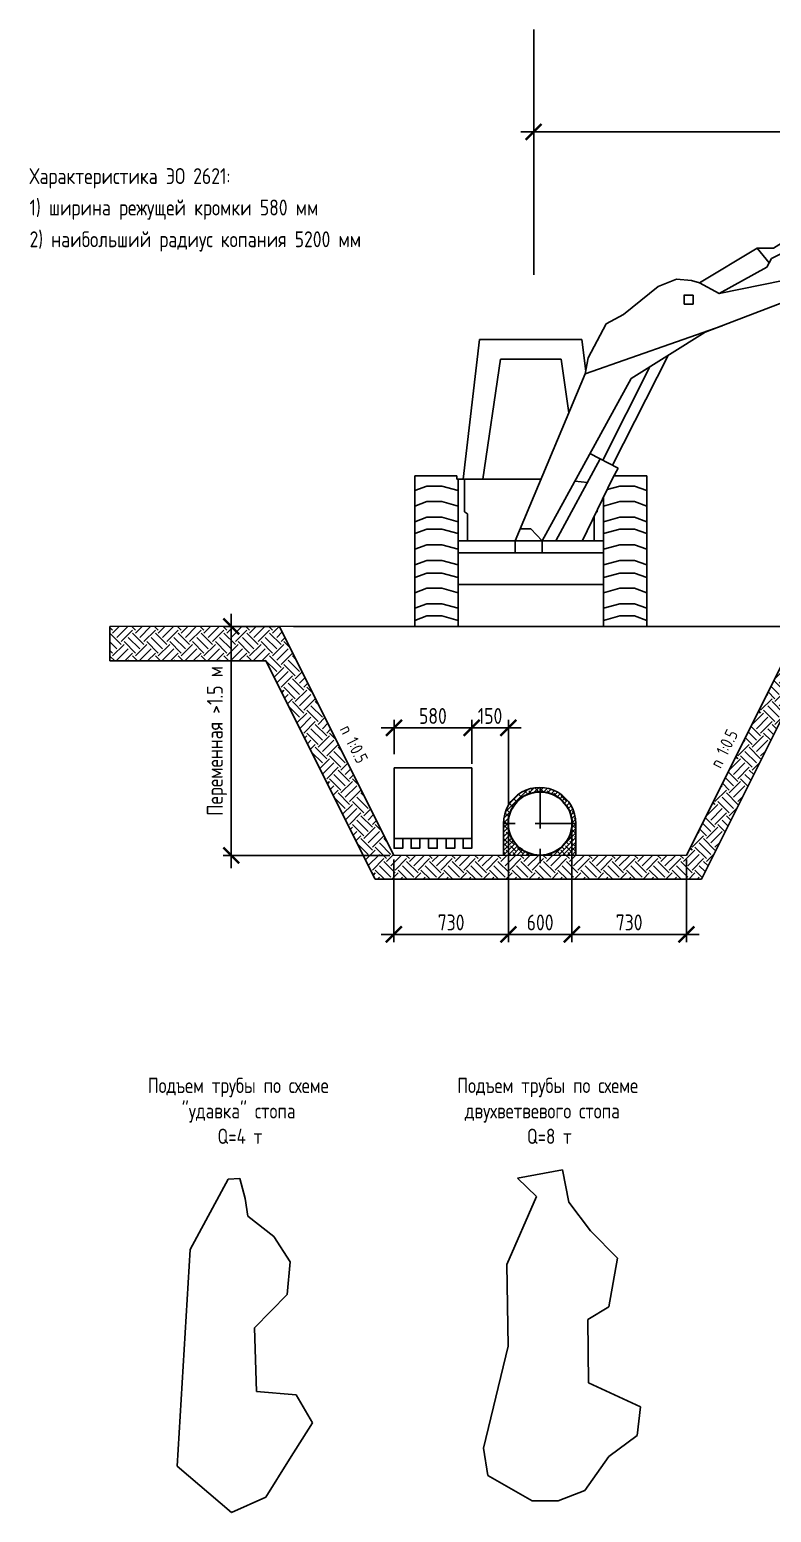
# Model space of a CAD drawing. Header units: millimetres. Extents: x 42571988 to 44740435, y 22138004 to 23263817.
# Drawn here: x 42890971 to 42902637, y 22844585 to 22867905 of the extents above; entities that cross this region are included whole.
import ezdxf

# ---------------------------------------------------------------- set-up
doc = ezdxf.new("R2010")
doc.units = ezdxf.units.MM
doc.linetypes.add('DASHED', pattern=[19.049999999999997, 12.7, -6.35])
doc.styles.add('GOST 2.304', font='GOST_0.TTF')
doc.dimstyles.new('SPDS', dxfattribs={"dimscale": 100, "dimtxt": 2.5, "dimasz": 2.5, "dimexe": 1.25, "dimexo": 0.625, "dimtad": 1, "dimdec": 0, "dimrnd": 0.001, "dimtxsty": 'GOST 2.304', "dimblk": 'ARCHTICK', "dimblk1": 'ARCHTICK', "dimblk2": 'ARCHTICK', "dimcen": 2.5, "dimdle": 2, "dimadec": 0, "dimazin": 2, "dimtfac": 0.75, "dimtdec": 4, "dimtmove": 1, "dimatfit": 3, "dimfxl": 1, "dimtolj": 1, "dimarcsym": 1})
picture_1 = doc.add_image_def('image4.jpg', size_in_pixel=(382, 337))

# ---------------------------------------------------------------- blocks, each defined once
blk = doc.blocks.new('ЭО 26-21')
at = {"ltscale": 200}
for p, q in [((16357.23991769925, 15762.81572996359), (18423.87228286453, 16907.5718106227)), ((18076.8816454066, 16715.36556782044), (18076.8816454066, 15902.58722226229)), ((18423.87228286453, 16907.5718106227), (18883.11011197418, 16907.5718106227)), ((18856.85635193251, 16525.93048666138), (19217.03833828378, 16819.678829604)), ((18883.11011197418, 16907.5718106227), (26778.88080861606, 14829.3323289305)), ((16369.3850777559, 15319.81630561221), (16357.23991769925, 15762.81572996359)), ((17509.68802499399, 15779.5720932046), (17037.02092954703, 15740.85064383876)), ((17509.68802499399, 15252.99969295505), (17509.68802499399, 15779.5720932046)), ((18856.85635193251, 16525.93048666138), (18076.8816454066, 16525.93048666138)), ((18076.8816454066, 15902.58722226229), (18856.85635193251, 15902.58722226229)), ((18856.85635193251, 15902.58722226229), (18856.85635193251, 16525.93048666138)), ((18856.85635193251, 15902.58722226229), (30246.12517570704, 11926.6281799674)), ((31297.06261029653, 16257.56660070643), (31001.43649058603, 16257.56660070643)), ((31001.43649058603, 16241.10507083684), (31001.43649058603, 10256.11049082875)), ((32092.65343963727, 16013.18659048434), (31297.06261029653, 16257.56660070643)), ((33132.0836250335, 15517.41608766746), (32092.65343963727, 16013.18659048434)), ((14317.70633735508, 13633.13601488341), (16484.01848820597, 14995.48731300887)), ((16484.01848820597, 14995.48731300887), (16369.3850777559, 15319.81630561221)), ((19041.43627422675, 12577.48103582487), (16484.01848820597, 14995.48731300887)), ((17037.02092954703, 15740.85064383876), (17037.02092954703, 15252.99969295505)), ((17037.02092954703, 15252.99969295505), (17509.68802499399, 15252.99969295505)), ((26778.88080861606, 14829.3323289305), (27266.05416276865, 15106.08668122999)), ((27266.05416276865, 15106.08668122999), (27662.77672735229, 15079.20770559181)), ((27662.77672735229, 15079.20770559181), (27736.74124917574, 14622.26511974633)), ((33970.03339255601, 14693.46328388713), (33132.0836250335, 15517.41608766746)), ((14201.26689355448, 13013.74843154289), (16995.97095131688, 14426.24597215187)), ((27029.63776947744, 13882.89673412219), (22154.28467816534, 14751.46504112301)), ((27736.74124917574, 14622.26511974633), (30911.44963618927, 13854.60911015701)), ((34960.17046584748, 13632.92717457842), (33970.03339255601, 14693.46328388713)), ((9949.68212506175, 11584.6665138267), (13342.63058806211, 13633.13601488341)), ((13342.63058806211, 13633.13601488341), (14317.70633735508, 13633.13601488341)), ((13342.63058806211, 13633.13601488341), (14056.70966446493, 12756.93013849016)), ((19041.43627422675, 12577.48103582487), (19790.49274883047, 13164.2035386255)), ((19790.49274883047, 13164.2035386255), (20499.06259505637, 12800.03109188378)), ((31000.72401871346, 13111.71910371538), (27029.63776947744, 13882.89673412219)), ((35648.76204323, 12851.15207863611), (34960.17046584748, 13632.92717457842)), ((11117.44837761484, 10959.2061820291), (19041.43627422675, 12577.48103582487)), ((11117.44837761484, 10959.2061820291), (13912.15243537538, 12500.11184543744)), ((13912.15243537538, 12500.11184543744), (14201.26689355448, 13013.74843154289)), ((19041.43627422675, 12577.48103582487), (19225.90021272749, 11956.85679029021)), ((20499.06259505637, 12800.03109188378), (20499.06259505637, 11956.85679029021)), ((30246.12517570704, 11926.6281799674), (31007.38480226509, 12255.14216847345)), ((36186.83163166791, 11879.00030585937), (35648.76204323, 12851.15207863611)), ((5468.043502790853, 9723.563619913533), (7512.655516365543, 11372.53390353546)), ((7512.655516365543, 11372.53390353546), (8588.769718633965, 11802.69988644123)), ((8588.769718633965, 11802.69988644123), (9485.531553857028, 11731.00623844191)), ((9485.531553857028, 11731.00623844191), (9949.68212506175, 11584.6665138267)), ((9949.68212506175, 11584.6665138267), (11117.44837761484, 10959.2061820291)), ((10280.86556193978, 8674.177944892086), (18826.90767962113, 11956.85679029021)), ((18826.90767962113, 11956.85679029021), (21484.80056876503, 11956.85679029021)), ((21484.80056876503, 11956.85679029021), (30282.05529792421, 11341.44536254834)), ((30246.12517570704, 11926.6281799674), (30282.05529792421, 11341.44536254834)), ((36592.36067997664, 11146.31480997335), (36186.83163166791, 11879.00030585937)), ((9049.018263654783, 10880.28092662897), (9049.018263654783, 10331.02683136798)), ((9582.701118873432, 10864.36401951406), (9049.018263654783, 10864.36401951406)), ((9582.701118873432, 10331.02683136798), (9582.701118873432, 10864.36401951406)), ((30282.05529792421, 11341.44536254834), (30241.7980467123, 10765.97133388594)), ((30241.7980467123, 10765.97133388594), (30977.404459015, 10714.51203136626)), ((37006.34826062992, 10068.52275865711), (36592.36067997664, 11146.31480997335)), ((4445.729211445898, 9167.933753008023), (5468.043502790853, 9723.563619913533)), ((9049.018263654783, 10331.02683136798), (9582.701118873432, 10331.02683136798)), ((31001.43649058603, 10256.11049082875), (36272.57679305598, 10256.11049082875)), ((36272.57679305598, 10256.11049082875), (37108.73709634133, 9079.430507965386)), ((37108.73709634133, 9079.430507965386), (37006.34826062992, 10068.52275865711)), ((3212.382408404723, 6226.659666273743), (11277.45336104766, 9056.984118868771)), ((3381.105689261109, 7159.045631981455), (4445.729211445898, 9167.933753008023)), ((-3016.750887531787, 8238.565734443255), (-3996.648248797283, 0)), ((-3016.750887531787, 8238.565734443255), (0, 8238.565734443255)), ((3016.750887531787, 8238.565734443255), (0, 8238.565734443255)), ((3016.750887531787, 8238.565734443255), (3238.729911744362, 6372.259267116955)), ((5918.408571721986, 5941.78920646105), (10280.86556193978, 8674.177944892086)), ((-1782.857303751633, 7074.837945355102), (-2823.571595428512, 0)), ((0, 7074.837945355102), (-1782.857303751633, 7074.837945355102)), ((0, 7074.837945355102), (1782.857303751633, 7074.837945355102)), ((1782.857303751633, 7074.837945355102), (2246.637715053977, 3922.030994939356)), ((3212.382408404723, 6226.659666273743), (3381.105689261109, 7159.045631981455)), ((8099.637066830881, 7307.983575676568), (4808.257996696979, 837.6830766965868)), ((-917.1128486488014, -3627.863204077817), (3212.382408404723, 6226.659666273743)), ((4244.58680091612, 1128.36889272707), (7013.619351301342, 6627.765390763117)), ((664.5664235483855, -3627.863204077817), (5918.408571721986, 5941.78920646105)), ((4091.329930112232, 1207.403618796554), (1483.693678349257, -3627.863204077817)), ((3489.557116697077, 1517.738478271407), (5160.529044277966, 656.0165347540751)), ((-4359.569822223857, 199.4793447945267), (-6845.64100632444, 199.4793447945267)), ((-6845.64100632444, 199.4793447945267), (-6845.64100632444, -8682.486513077281)), ((-4359.569822223857, 0), (-4359.569822223857, 199.4793447945267)), ((-3996.648248797283, 0), (-4359.569822223857, 0)), ((-4293.682743139565, 2.91038304567337e-11), (-4293.682743139798, -8682.48651307731)), ((-3996.648248797283, 0), (0, 0)), ((-3906.719386296347, 0), (-3906.719386296347, -1914.086907590739)), ((603.1275619296357, 2.91038304567337e-11), (0, 0)), ((4839.436197407544, 82.52058456093073), (3032.267862148583, -3655.794571053237)), ((5160.529044277966, 656.0165347540751), (4839.436197407544, 82.52058456093073)), ((4904.919870443409, 199.4793447945267), (6845.64100632444, 199.4793447945267)), ((6845.64100632444, 199.4793447945267), (6845.64100632444, -8682.486513077281)), ((-6845.64100632444, -666.7001495379955), (-6124.44549575448, -400.3509582830593)), ((-6124.44549575448, -400.3509582830593), (-5254.484201313928, -400.3509582830593)), ((-5254.484201313928, -400.3509582830593), (-4293.682743139565, -666.7001495380246)), ((2589.680363615043, -121.3491639621789), (3339.287222268526, -187.0880984292016)), ((5254.484201313928, -400.3509582830593), (4505.656295141205, -607.9377656317374)), ((6124.44549575448, -400.3509582830593), (5254.484201313928, -400.3509582830593)), ((6845.64100632444, -666.7001495379955), (6124.44549575448, -400.3509582830593)), ((-6845.64100632444, -1583.144638682686), (-6124.44549575448, -1316.79544742775)), ((-6124.44549575448, -1316.79544742775), (-5254.484201313928, -1316.79544742775)), ((-5254.484201313928, -1316.79544742775), (-4293.682743139565, -1583.144638682716)), ((4293.682743139565, -1046.427045559365), (4293.682743139798, -8682.48651307731)), ((5254.484201313928, -1316.79544742775), (4293.682743139565, -1583.144638682716)), ((6124.44549575448, -1316.79544742775), (5254.484201313928, -1316.79544742775)), ((6845.64100632444, -1583.144638682686), (6124.44549575448, -1316.79544742775)), ((-6845.64100632444, -2501.620202160411), (-6124.44549575448, -2235.271010905475)), ((-6124.44549575448, -2235.271010905475), (-5254.484201313928, -2235.271010905475)), ((-5254.484201313928, -2235.271010905475), (-4293.682743139565, -2501.62020216044)), ((-3906.719386296347, -1914.086907590739), (-3727.905515436083, -2037.327256585471)), ((-3727.905515436083, -2037.327256585471), (-3727.905515436083, -3627.863204077817)), ((3727.905515436316, -2216.79592805868), (3727.905515436083, -3627.863204077817)), ((3906.719386296347, -1914.086907590739), (3858.012458575657, -1947.656220429373)), ((3906.719386296347, -1846.900888161414), (3906.719386296347, -1914.086907590739)), ((5254.484201313928, -2235.271010905475), (4293.682743139565, -2501.62020216044)), ((6124.44549575448, -2235.271010905475), (5254.484201313928, -2235.271010905475)), ((6845.64100632444, -2501.620202160411), (6124.44549575448, -2235.271010905475)), ((-6845.64100632444, -3206.472608861484), (-6124.44549575448, -2940.123417606548)), ((-6124.44549575448, -2940.123417606548), (-5254.484201313928, -2940.123417606548)), ((-5254.484201313928, -2940.123417606548), (-4293.682743139565, -3206.472608861513)), ((-619.2760811615735, -2917.113087142905), (0, -2917.113087142905)), ((0, -2917.113087142905), (664.5664235483855, -3627.863204077817)), ((5254.484201313928, -2940.123417606548), (4293.682743139565, -3206.472608861513)), ((6124.44549575448, -2940.123417606548), (5254.484201313928, -2940.123417606548)), ((6845.64100632444, -3206.472608861484), (6124.44549575448, -2940.123417606548)), ((-6845.64100632444, -4131.221571284317), (-6124.44549575448, -3864.872380029381)), ((-6124.44549575448, -3864.872380029381), (-5254.484201313928, -3864.872380029381)), ((-5254.484201313928, -3864.872380029381), (-4293.682743139565, -4131.221571284346)), ((-4293.682743139332, -3627.863204077817), (0, -3627.863204077817)), ((-4293.682743139565, -4336.871942325495), (0, -4336.871942325495)), ((-917.1128486488014, -4336.871942325495), (-917.1128486488014, -3627.863204077817)), ((4293.682743139332, -3627.863204077817), (0, -3627.863204077817)), ((4293.682743139565, -4336.871942325495), (0, -4336.871942325495)), ((664.5664235483855, -3627.863204077817), (3420.498756159097, -3627.863204077817)), ((664.5664235483855, -3627.863204077817), (664.5664235483855, -4336.871942325466)), ((5254.484201313928, -3864.872380029381), (4293.682743139565, -4131.221571284346)), ((6124.44549575448, -3864.872380029381), (5254.484201313928, -3864.872380029381)), ((6845.64100632444, -4131.221571284317), (6124.44549575448, -3864.872380029381)), ((-6845.64100632444, -5055.97053370715), (-6124.44549575448, -4789.621342452214)), ((-6124.44549575448, -4789.621342452214), (-5254.484201313928, -4789.621342452214)), ((-5254.484201313928, -4789.621342452214), (-4293.682743139565, -5055.970533707179)), ((5254.484201313928, -4789.621342452214), (4293.682743139565, -5055.970533707179)), ((6124.44549575448, -4789.621342452214), (5254.484201313928, -4789.621342452214)), ((6845.64100632444, -5055.97053370715), (6124.44549575448, -4789.621342452214)), ((-6845.64100632444, -5794.937618355238), (-6124.44549575448, -5528.588427100301)), ((-6124.44549575448, -5528.588427100301), (-5254.484201313928, -5528.588427100301)), ((-5254.484201313928, -5528.588427100301), (-4293.682743139565, -5794.937618355267)), ((5254.484201313928, -5528.588427100301), (4293.682743139565, -5794.937618355267)), ((6124.44549575448, -5528.588427100301), (5254.484201313928, -5528.588427100301)), ((6845.64100632444, -5794.937618355238), (6124.44549575448, -5528.588427100301)), ((-6845.64100632444, -6691.820732329012), (-6124.44549575448, -6425.471541074076)), ((-6124.44549575448, -6425.471541074076), (-5254.484201313928, -6425.471541074076)), ((-5254.484201313928, -6425.471541074076), (-4293.682743139565, -6691.820732329041)), ((-4293.682743139565, -6214.485505003482), (0, -6214.485505003482)), ((4293.682743139565, -6214.485505003482), (0, -6214.485505003482)), ((5254.484201313928, -6425.471541074076), (4293.682743139565, -6691.820732329041)), ((6124.44549575448, -6425.471541074076), (5254.484201313928, -6425.471541074076)), ((6845.64100632444, -6691.820732329012), (6124.44549575448, -6425.471541074076)), ((-6845.64100632444, -7610.673027336568), (-6124.44549575448, -7344.323836081632)), ((-6124.44549575448, -7344.323836081632), (-5254.484201313928, -7344.323836081632)), ((-5254.484201313928, -7344.323836081632), (-4293.682743139565, -7610.673027336597)), ((5254.484201313928, -7344.323836081632), (4293.682743139565, -7610.673027336597)), ((6124.44549575448, -7344.323836081632), (5254.484201313928, -7344.323836081632)), ((6845.64100632444, -7610.673027336568), (6124.44549575448, -7344.323836081632)), ((-6845.641006324207, -8326.114865938143), (-6124.445495754248, -8059.765674683207)), ((-6845.64100632444, -8682.486513077281), (-4293.682743139565, -8682.48651307731)), ((-6124.445495754248, -8059.765674683207), (-5254.484201313695, -8059.765674683207)), ((-5254.484201313695, -8059.765674683207), (-4293.682743139332, -8326.114865938172)), ((5254.484201313695, -8059.765674683207), (4293.682743139332, -8326.114865938172)), ((6845.64100632444, -8682.486513077281), (4293.682743139565, -8682.48651307731)), ((6124.445495754248, -8059.765674683207), (5254.484201313695, -8059.765674683207)), ((6845.641006324207, -8326.114865938143), (6124.445495754248, -8059.765674683207))]:
    blk.add_line(p, q, dxfattribs=at)
blk = doc.blocks.new('_ArchTick')
at = {"color": 0, "linetype": 'ByBlock', "const_width": 0.15}
blk.add_lwpolyline([(-0.5, -0.5), (0.5, 0.5)], dxfattribs=at)
blk = doc.blocks.new('*D62')
at = {"color": 0, "lineweight": -2, "ltscale": 200, "transparency": 16777216}
for p, q in [((42898499.91209097, 22855355.64713918), (42898499.91209097, 22853550.74407193)), ((42896699.91209097, 22854855.7059303), (42896699.91209097, 22853550.74407193)), ((42896499.91209097, 22853675.74407193), (42898699.91209097, 22853675.74407193))]:
    blk.add_line(p, q, dxfattribs=at)
at = {"color": 0, "lineweight": -2, "ltscale": 200, "transparency": 16777216, "xscale": 250, "yscale": 250, "zscale": 250, "rotation": 180}
blk.add_blockref('_ArchTick', (42896699.91209097, 22853675.74407193), dxfattribs=at)
at = {"color": 0, "lineweight": -2, "ltscale": 200, "transparency": 16777216, "xscale": 250, "yscale": 250, "zscale": 250}
blk.add_blockref('_ArchTick', (42898499.91209097, 22853675.74407193), dxfattribs=at)
at = {"color": 0, "ltscale": 200, "transparency": 16777216, "insert": (42897599.91209097, 22853863.24407193), "char_height": 250, "attachment_point": 5, "style": 'GOST 2.304'}
blk.add_mtext('\\A1;730', dxfattribs=at)
blk = doc.blocks.new('*D63')
at = {"color": 0, "lineweight": -2, "ltscale": 200, "transparency": 16777216}
for p, q in [((42899499.91209097, 22855355.64713918), (42899499.91209097, 22853550.74407193)), ((42901299.91209097, 22854855.7059303), (42901299.91209097, 22853550.74407193)), ((42901499.91209097, 22853675.74407193), (42899299.91209097, 22853675.74407193))]:
    blk.add_line(p, q, dxfattribs=at)
at = {"color": 0, "lineweight": -2, "ltscale": 200, "transparency": 16777216, "xscale": 250, "yscale": 250, "zscale": 250, "rotation": 180}
blk.add_blockref('_ArchTick', (42899499.91209097, 22853675.74407193), dxfattribs=at)
at = {"color": 0, "lineweight": -2, "ltscale": 200, "transparency": 16777216, "xscale": 250, "yscale": 250, "zscale": 250}
blk.add_blockref('_ArchTick', (42901299.91209097, 22853675.74407193), dxfattribs=at)
at = {"color": 0, "ltscale": 200, "transparency": 16777216, "insert": (42900399.91209097, 22853863.24407193), "char_height": 250, "attachment_point": 5, "style": 'GOST 2.304'}
blk.add_mtext('\\A1;730', dxfattribs=at)
blk = doc.blocks.new('*D64')
at = {"color": 0, "lineweight": -2, "ltscale": 200, "transparency": 16777216}
for p, q in [((42898299.91209097, 22853675.74407193), (42899699.91209097, 22853675.74407193)), ((42898499.91209097, 22853738.24407193), (42898499.91209097, 22853800.74407193)), ((42899499.91209097, 22853738.24407193), (42899499.91209097, 22853800.74407193))]:
    blk.add_line(p, q, dxfattribs=at)
at = {"color": 0, "lineweight": -2, "ltscale": 200, "transparency": 16777216, "xscale": 250, "yscale": 250, "zscale": 250, "rotation": 180}
blk.add_blockref('_ArchTick', (42898499.91209097, 22853675.74407193), dxfattribs=at)
at = {"color": 0, "lineweight": -2, "ltscale": 200, "transparency": 16777216, "xscale": 250, "yscale": 250, "zscale": 250}
blk.add_blockref('_ArchTick', (42899499.91209097, 22853675.74407193), dxfattribs=at)
at = {"color": 0, "ltscale": 200, "transparency": 16777216, "insert": (42898999.91209097, 22853863.24407193), "char_height": 250, "attachment_point": 5, "style": 'GOST 2.304'}
blk.add_mtext('\\A1;600', dxfattribs=at)
blk = doc.blocks.new('*D65')
at = {"color": 0, "lineweight": -2, "ltscale": 200, "transparency": 16777216}
for p, q in [((42894141.37209051, 22858718.2059303), (42894141.37209051, 22854718.2059303)), ((42894837.41209097, 22858518.2059303), (42894016.37209051, 22858518.2059303)), ((42896637.41209097, 22854918.2059303), (42894016.37209051, 22854918.2059303))]:
    blk.add_line(p, q, dxfattribs=at)
at = {"color": 0, "lineweight": -2, "ltscale": 200, "transparency": 16777216, "xscale": 250, "yscale": 250, "zscale": 250}
for p, rotation in [((42894141.37209051, 22858518.2059303), 90), ((42894141.37209051, 22854918.2059303), 270)]:
    blk.add_blockref('_ArchTick', p, dxfattribs=dict(at, rotation=rotation))
at = {"color": 0, "ltscale": 200, "transparency": 16777216, "insert": (42893918.2470905, 22856718.20593031), "char_height": 250, "attachment_point": 5, "rotation": 90, "style": 'GOST 2.304'}
blk.add_mtext('\\A1;Переменная >1.5 м', dxfattribs=at)
blk = doc.blocks.new('*D66')
at = {"color": 0, "lineweight": -2, "ltscale": 200, "transparency": 16777216}
for p, q in [((42896502.29093017, 22856923.10128422), (42898124.40056057, 22856923.10128422)), ((42896702.29093017, 22856509.46340797), (42896702.29093017, 22857048.10128422)), ((42897924.40056057, 22856509.46340797), (42897924.40056057, 22857048.10128422))]:
    blk.add_line(p, q, dxfattribs=at)
at = {"color": 0, "lineweight": -2, "ltscale": 200, "transparency": 16777216, "xscale": 250, "yscale": 250, "zscale": 250, "rotation": 180}
blk.add_blockref('_ArchTick', (42896702.29093017, 22856923.10128422), dxfattribs=at)
at = {"color": 0, "lineweight": -2, "ltscale": 200, "transparency": 16777216, "xscale": 250, "yscale": 250, "zscale": 250}
blk.add_blockref('_ArchTick', (42897924.40056057, 22856923.10128422), dxfattribs=at)
at = {"color": 0, "ltscale": 200, "transparency": 16777216, "insert": (42897313.34574537, 22857110.60128422), "char_height": 250, "attachment_point": 5, "style": 'GOST 2.304'}
blk.add_mtext('\\A1;580', dxfattribs=at)
blk = doc.blocks.new('Ковш')
at = {"ltscale": 200}
for p, q in [((-2933.520089087775, 2954.37481568256), (3177.028062876547, 2954.374815682459)), ((-2933.520089087775, 2954.37481568256), (-2933.520089087891, -2608.445224676048)), ((3177.028062876547, 2954.374815682459), (3177.028062876314, -2608.445224676165)), ((-2933.520089087891, -2608.445224676048), (3177.02806287643, -2608.445224676165))]:
    blk.add_line(p, q, dxfattribs=at)
for points in [[(-2933.520089087891, -2608.445224676048), (-2255.230297438568, -2608.445224676048), (-2255.230297438568, -3367.448693814455), (-2933.520089087891, -3367.448693814455)], [(-1591.836138657061, -2608.445224676077), (-913.5463470077375, -2608.445224676077), (-913.5463470077375, -3367.448693814484), (-1591.836138657061, -3367.448693814484)], [(-217.3909089304507, -2608.445224676107), (460.8988827188732, -2608.445224676107), (460.8988827188732, -3367.448693814513), (-217.3909089304507, -3367.448693814513)], [(1835.3441124456, -2608.445224676601), (1157.054320796276, -2608.445224676398), (1157.054320796044, -3367.448693814804), (1835.344112445368, -3367.448693815008)], [(2498.73827122699, -2608.445224676281), (3177.028062876314, -2608.445224676281), (3177.028062876314, -3367.448693814687), (2498.73827122699, -3367.448693814687)]]:
    blk.add_lwpolyline(points, close=True, dxfattribs=at)
blk = doc.blocks.new('*D67')
at = {"color": 0, "lineweight": -2, "ltscale": 200, "transparency": 16777216}
for p, q in [((42897724.40056057, 22856923.10128422), (42898699.91209097, 22856923.10128422)), ((42897924.40056057, 22856357.66271414), (42897924.40056057, 22857048.10128422)), ((42898499.91209097, 22855705.7416826), (42898499.91209097, 22857048.10128422))]:
    blk.add_line(p, q, dxfattribs=at)
at = {"color": 0, "lineweight": -2, "ltscale": 200, "transparency": 16777216, "xscale": 250, "yscale": 250, "zscale": 250, "rotation": 180}
blk.add_blockref('_ArchTick', (42897924.40056057, 22856923.10128422), dxfattribs=at)
at = {"color": 0, "lineweight": -2, "ltscale": 200, "transparency": 16777216, "xscale": 250, "yscale": 250, "zscale": 250}
blk.add_blockref('_ArchTick', (42898499.91209097, 22856923.10128422), dxfattribs=at)
at = {"color": 0, "ltscale": 200, "transparency": 16777216, "insert": (42898212.15632577, 22857110.60128422), "char_height": 250, "attachment_point": 5, "style": 'GOST 2.304'}
blk.add_mtext('\\A1;150', dxfattribs=at)
blk = doc.blocks.new('*D69')
at = {"color": 0, "lineweight": -2, "ltscale": 200, "transparency": 16777216}
for p, q in [((42898898.31268109, 22866039.04860721), (42898898.31268109, 22866421.6172091)), ((42909009.55111704, 22866039.04860721), (42909009.55111704, 22866421.6172091)), ((42898698.31268109, 22866296.6172091), (42909209.55111704, 22866296.6172091))]:
    blk.add_line(p, q, dxfattribs=at)
at = {"color": 0, "lineweight": -2, "ltscale": 200, "transparency": 16777216, "xscale": 250, "yscale": 250, "zscale": 250, "rotation": 180}
blk.add_blockref('_ArchTick', (42898898.31268109, 22866296.6172091), dxfattribs=at)
at = {"color": 0, "lineweight": -2, "ltscale": 200, "transparency": 16777216, "xscale": 250, "yscale": 250, "zscale": 250}
blk.add_blockref('_ArchTick', (42909009.55111704, 22866296.6172091), dxfattribs=at)
at = {"color": 0, "ltscale": 200, "transparency": 16777216, "insert": (42903953.93189906, 22866519.7422091), "char_height": 250, "attachment_point": 5, "style": 'GOST 2.304'}
blk.add_mtext('\\A1;R раб зоны 5.2 м', dxfattribs=at)

msp = doc.modelspace()

# ---------------------------------------------------------------- hatches: boundary and pattern name
at = {"ltscale": 200}
h = msp.add_hatch(dxfattribs=at)
h.set_pattern_fill('EARTH', color=256, scale=40, angle=45)
h.set_pattern_definition([(44.99999999999999, (42702387.68095946, 22831338.50114938), (2.273736754432321e-14, 359.2102448427661), [254, -254]), (44.99999999999999, (42702320.32903855, 22831405.85307029), (2.273736754432321e-14, 359.2102448427661), [254, -254]), (44.99999999999999, (42702252.97711764, 22831473.2049912), (2.273736754432321e-14, 359.2102448427661), [254, -254]), (135, (42702252.97711764, 22831518.1062718), (-359.2102448427661, 2.273736754432321e-14), [254, -254]), (135, (42702320.32903855, 22831585.45819271), (-359.2102448427661, 2.273736754432321e-14), [254, -254]), (135, (42702387.68095946, 22831652.81011362), (-359.2102448427661, 2.273736754432321e-14), [254, -254])])
h.paths.add_polyline_path([(42894687.49095624, 22857976.0108133), (42896403.54729746, 22854543.89813086), (42901536.34220008, 22854543.89813086), (42903523.4960998, 22858518.2059303), (42903099.91209097, 22858518.2059303), (42901299.91209097, 22854918.2059303), (42899007.57940231, 22854918.2059303, -0.007667762128850959), (42898992.24477964, 22854918.2059303), (42896699.91209097, 22854918.2059303), (42894899.91209097, 22858518.2059303), (42892232.67540124, 22858518.2059303), (42892232.67540124, 22857976.0108133)])
h = msp.add_hatch(dxfattribs=at)
h.set_pattern_fill('ANSI38', color=256, scale=16)
h.set_pattern_definition([(44.99999999999999, (42650554.51174029, 22822723.1385989), (-35.92102448427661, 35.92102448427661), []), (135, (42650554.51174029, 22822723.1385989), (-107.7630734528298, 35.92102448427662), [127, -76.2])])
h.paths.add_polyline_path([(42898423.46164599, 22854918.2059303), (42899007.57940231, 22854918.2059303, -0.4187123115290793), (42898499.91209097, 22855418.14713918, -1), (42899499.91209097, 22855418.14713918, -0.409729078790056), (42899007.57940231, 22854918.2059303), (42899562.10558313, 22854918.2059303), (42899562.10558313, 22855418.14713918, 1.00000019356684), (42898423.46164599, 22855418.14691897)])

# ---------------------------------------------------------------- linework, layer by layer
for p, q in [((42898898.31268109, 22864047.99034351), (42898898.31268109, 22867905.10687091)), ((42892232.67540124, 22858518.2059303), (42892232.67540124, 22857976.0108133)), ((42894899.91209097, 22858518.2059303), (42896699.91209097, 22854918.2059303)), ((42895122.10278244, 22858518.2059303), (42903099.91209097, 22858518.2059303)), ((42903099.91209097, 22858518.2059303), (42901299.91209097, 22854918.2059303)), ((42892232.67540124, 22857976.0108133), (42894687.49095624, 22857976.0108133)), ((42894687.49095624, 22857976.0108133), (42896403.54729746, 22854543.89813086)), ((42903252.3985413, 22857976.0108133), (42901536.34220008, 22854543.89813086)), ((42898423.46164599, 22854918.2059303), (42898423.46164599, 22855418.14696229)), ((42899562.10558313, 22854918.2061072), (42899562.10558313, 22855418.14713918)), ((42896403.54729746, 22854543.89813086), (42901536.34220008, 22854543.89813086))]:
    msp.add_line(p, q, dxfattribs=at)
at = {"lineweight": 13, "ltscale": 100}
for p, q in [((42895122.10278244, 22858518.2059303), (42892232.67540124, 22858518.2059303)), ((42901299.91209097, 22854918.2059303), (42896699.91209097, 22854918.2059303))]:
    msp.add_line(p, q, dxfattribs=at)
at = {"color": 3, "linetype": 'DASHED', "ltscale": 50}
for p, q in [((42898999.91209097, 22855974.73676408), (42898999.91209097, 22854797.77341358)), ((42899558.20460633, 22855418.14713918), (42898427.36262279, 22855418.14713918))]:
    msp.add_line(p, q, dxfattribs=at)
at = {"lineweight": 30, "ltscale": 200}
msp.add_circle((42898999.91209097, 22855418.14713918), 500, dxfattribs=at)
at = {"ltscale": 200}
msp.add_arc((42898992.78361456, 22855418.14713918), 569.321968569979, 0, 180.0000224115582, dxfattribs=at)

# ---------------------------------------------------------------- block references
for name, p, xscale, yscale, zscale in [('ЭО 26-21', (42898853.39622314, 22860833.53566712), 0.2666666666666667, 0.2666666666666667, 0.2666666666666667), ('Ковш', (42897288.99494799, 22855704.287751), 0.2, 0.2, 0.2)]:
    msp.add_blockref(name, p, dxfattribs=dict(xscale=xscale, yscale=yscale, zscale=zscale))

# ---------------------------------------------------------------- texts
at = {"color": 250, "lineweight": 30, "style": 'GOST 2.304'}
for s, p in [('Характеристика ЭО 2621:', (42890969.61296982, 22865476.94899226)), ('1) ширина режущей кромки 580 мм', (42890969.61296982, 22864982.77058965)), ('2) наибольший радиус копания 5200 мм', (42890969.61296982, 22864483.28272941))]:
    msp.add_text(s, height=250, dxfattribs=at).set_placement(p)
for rotation, p in [(296.5799278072994, (42895842.12147759, 22856904.91308131)), (63.42007219270058, (42901840.69412013, 22856271.30725901))]:
    msp.add_text('n 1:0.5', height=200, rotation=rotation, dxfattribs=at).set_placement(p)
at = {"ltscale": 200, "char_height": 240, "attachment_point": 1, "style": 'GOST 2.304'}
for s, insert in [('\\pi514.13;Подъем трубы по схеме\\P\\pi1049;"удавка" стопа\\P\\pi1611.3;Q=4 т', (42892314.44302138, 22851420.30860654)), ('\\pi514.13;Подъем трубы по схеме\\P\\pi633.79;двухветвевого стопа\\P\\pi1611.3;Q=8 т', (42897181.165877, 22851420.30860654))]:
    msp.add_mtext_dynamic_manual_height_columns(s, width=3925.403736052103, gutter_width=5000, heights=[1231.209955047816], dxfattribs=dict(at, insert=insert))

# ---------------------------------------------------------------- dimensions: what is measured, and where the dimension line sits
at = {"ltscale": 200}
for base, p1, p2, text, picture, middle in [((42909009.55111704, 22866296.6172091), (42898898.31268109, 22865976.54860721), (42909009.55111704, 22865976.54860721), 'R раб зоны 5.2 м', '*D69', (42903953.93189906, 22866519.7422091)), ((42897924.40056057, 22856923.10128422), (42896702.29093017, 22856446.96340797), (42897924.40056057, 22856446.96340797), '580', '*D66', (42897313.34574537, 22857110.60128422)), ((42898499.91209097, 22856923.10128422), (42897924.40056057, 22856295.16271414), (42898499.91209097, 22855643.2416826), '150', '*D67', (42898212.15632577, 22857110.60128422)), ((42898499.91209097, 22853675.74407193), (42896699.91209097, 22854918.2059303), (42898499.91209097, 22855418.14713918), '730', '*D62', (42897599.91209097, 22853863.24407193)), ((42899499.91209097, 22853675.74407193), (42898499.91209097, 22853675.74407193), (42899499.91209097, 22853675.74407193), '600', '*D64', (42898999.91209097, 22853863.24407193))]:
    dim = msp.add_linear_dim(base=base, p1=p1, p2=p2, text=text, dimstyle='SPDS', override={"dimscale": 100, "dimtxt": 2.5, "dimtxsty": 'GOST 2.304'}, dxfattribs=at)
    dim.commit()
    dim.dimension.update_dxf_attribs({"geometry": picture, "text_midpoint": middle})
for base, p1, p2, angle, text, picture, middle in [((42894141.37209051, 22854918.2059303), (42894899.91209097, 22858518.2059303), (42896699.91209097, 22854918.2059303), 90, 'Переменная >1.5 м', '*D65', (42893918.2470905, 22856718.20593031)), ((42899499.91209097, 22853675.74407193), (42901299.91209097, 22854918.2059303), (42899499.91209097, 22855418.14713918), 180, '730', '*D63', (42900399.91209097, 22853863.24407193))]:
    dim = msp.add_linear_dim(base=base, p1=p1, p2=p2, angle=angle, text=text, dimstyle='SPDS', override={"dimscale": 100, "dimtxt": 2.5, "dimtxsty": 'GOST 2.304'}, dxfattribs=at)
    dim.commit()
    dim.dimension.update_dxf_attribs({"geometry": picture, "text_midpoint": middle})

# ---------------------------------------------------------------- pictures from other files: only their frames are drawn
image = msp.add_image(picture_1, insert=(42894309.67519047, 22844722.64187152), size_in_units=(6738.055555555556, 5944.305555555556))
image.set_boundary_path([(245.1528695318848, 46.27819754509255), (285.3127994183451, 38.75267924298532), (290.9603475942276, 67.60026394878514), (310.4129103589803, 93.312412238447), (334.2579074189998, 117.7700720259454), (326.7278431849554, 161.041606052313), (307.9026825991459, 172.3298050214071), (308.5303942998871, 228.7707998664118), (354.9652745411731, 250.0930232377723), (351.827954125125, 275.8050145597663), (326.7278431849554, 294.6185748626012), (305.3927643615752, 324.7204911026638), (281.5477673015557, 334.1272712540813), (258.3304819422774, 334.1272712540813), (218.7979542347603, 311.5508733161259), (215.0329221170396, 287.0932135286275), (236.9954031193629, 196.1603775257245), (235.7402892392129, 123.414171510376), (262.0952045368031, 62.58340871543624), (245.1528695318848, 46.27819754509255)])
image = msp.add_image(picture_1, insert=(42892663.73760907, 22844565.36073272), size_in_units=(6738.055555555556, 5944.305555555556))
image.set_boundary_path([(80.54166632704437, 38.42838327144273), (46.69723424734548, 100.9033861893695), (35.14678180450574, 294.3219052643981), (83.4075354798697, 335.3787773437798), (114.1189804594032, 321.8260005940683), (135.258131517563, 287.94413720374), (155.5996430027299, 255.6565981025342), (141.2408925988711, 230.5442246587481), (105.7433006586507, 227.7539609423839), (104.1477119904011, 170.7525902276393), (133.2638778234832, 141.2554718104657), (135.7790579441935, 111.8680740466807), (121.3958552596159, 89.50766411912628), (98.22314114542678, 71.14020695979707), (95.82588911149651, 55.56787952547893), (91.03138504223898, 37.59974903659895), (80.54166632704437, 38.42838327144273)])

doc.saveas('drawing.dxf')
